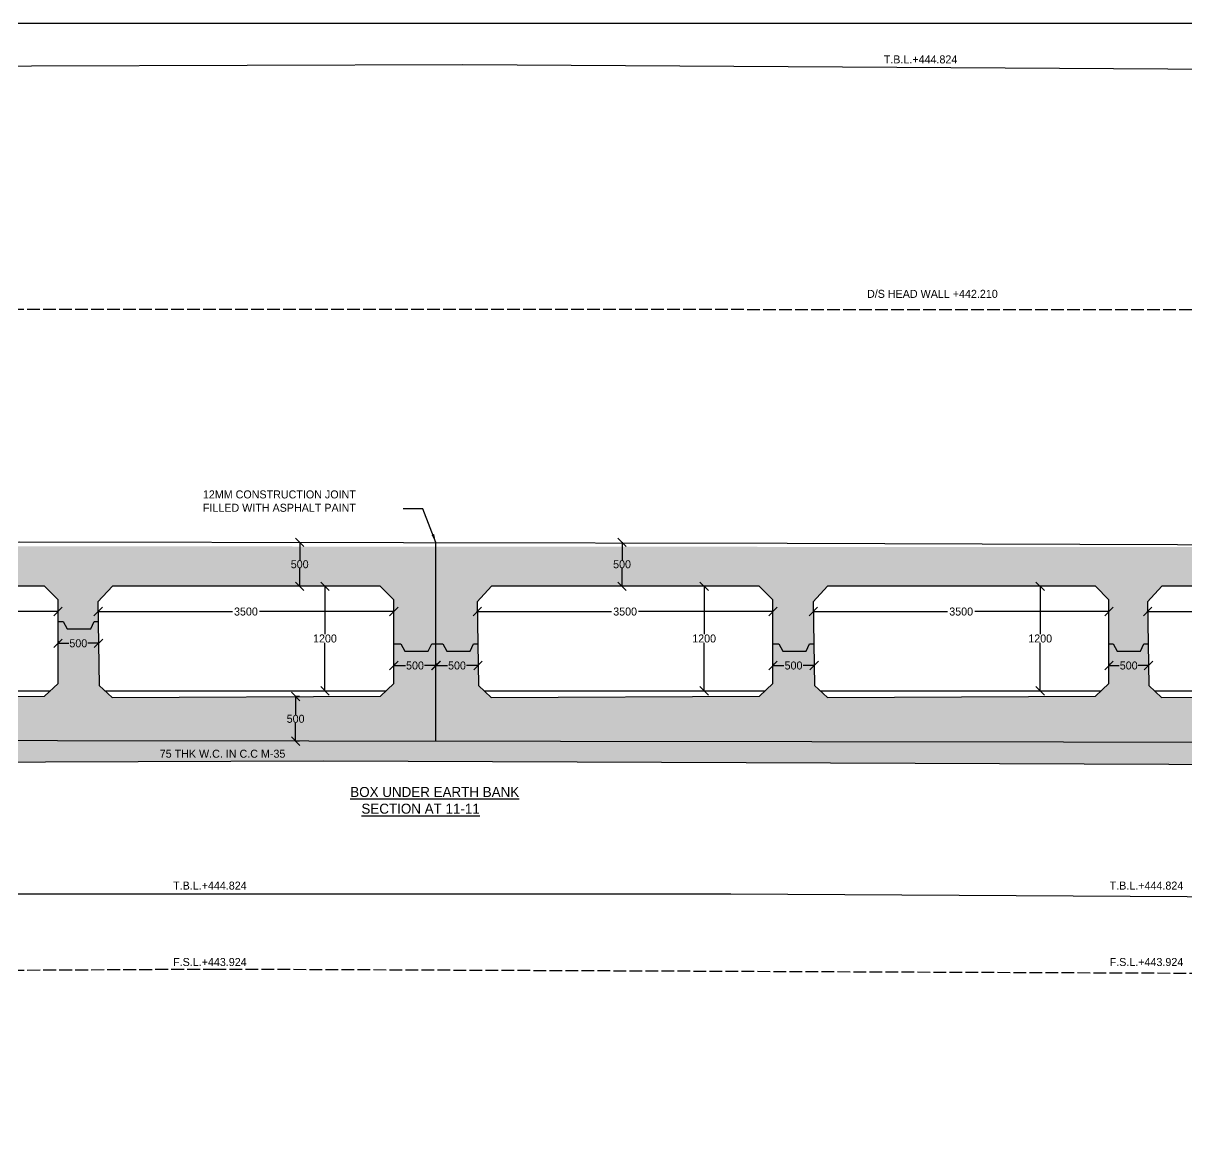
# Model space of a CAD drawing. Header units: inches. Extents: x 57 to 1765, y 55 to 1100.
# Drawn here: x 605 to 1151, y 577 to 1100 of the extents above; entities that cross this region are included whole.
import ezdxf

# ---------------------------------------------------------------- set-up
doc = ezdxf.new("R2010")
doc.units = ezdxf.units.IN
doc.header["$MEASUREMENT"] = 0
doc.linetypes.add('ACAD_ISO02W100', pattern=[15, 12, -3])
for name, color, linetype in [('DIMENSION', 7, 'Continuous'), ('DRAWING', 2, 'Continuous'), ('HATCH', 7, 'Continuous'), ('TEXT', 7, 'Continuous')]:
    doc.layers.add(name, color=color, linetype=linetype)
doc.dimstyles.get("Standard").update_dxf_attribs({"dimtxt": 3.75, "dimasz": 4, "dimexe": 0.18, "dimexo": 0.0625, "dimgap": 0.09, "dimtad": 0, "dimtih": 1, "dimtoh": 1, "dimdec": 4, "dimzin": 0, "dimdsep": 46, "dimlunit": 4, "dimtxsty": 'Standard', "dimblk": 'OBLIQUE', "dimcen": 0.09, "dimadec": 0, "dimazin": 0, "dimtfac": 1, "dimtdec": 4, "dimtofl": 0, "dimtmove": 0, "dimatfit": 3, "dimfxl": 1, "dimtolj": 1, "dimtzin": 0, "dimarcsym": 0})

# ---------------------------------------------------------------- blocks, each defined once
blk = doc.blocks.new('_Oblique')
at = {"color": 0, "linetype": 'ByBlock', "lineweight": -2}
blk.add_line((-0.5, -0.5), (0.5, 0.5), dxfattribs=at)
blk = doc.blocks.new('*D82')
at = {"layer": 'Defpoints', "color": 0, "transparency": 16777216}
for p in [(1114.09, 799.75), (1132.58, 799.75), (1132.58, 798.68)]:
    blk.add_point(p, dxfattribs=at)
at = {"layer": 'DRAWING', "color": 0, "lineweight": -2, "transparency": 16777216}
for p, q in [((1114.09, 799.69), (1114.09, 798.5)), ((1114.09, 798.68), (1118.87, 798.68)), ((1132.58, 798.68), (1127.8, 798.68)), ((1132.58, 799.69), (1132.58, 798.5))]:
    blk.add_line(p, q, dxfattribs=at)
at = {"layer": 'DRAWING', "color": 0, "lineweight": -2, "transparency": 16777216, "xscale": 4, "yscale": 4, "zscale": 4, "rotation": 180}
blk.add_blockref('_Oblique', (1114.09, 798.68), dxfattribs=at)
at = {"layer": 'DRAWING', "color": 0, "lineweight": -2, "transparency": 16777216, "xscale": 4, "yscale": 4, "zscale": 4}
blk.add_blockref('_Oblique', (1132.58, 798.68), dxfattribs=at)
at = {"layer": 'DRAWING', "color": 0, "transparency": 16777216, "insert": (1123.34, 798.68), "char_height": 3.75, "attachment_point": 5}
blk.add_mtext('\\A1;500', dxfattribs=at)
blk = doc.blocks.new('*D83')
at = {"layer": 'Defpoints', "color": 0, "transparency": 16777216}
for p in [(956.58, 799.75), (975.87, 799.75), (975.87, 798.68)]:
    blk.add_point(p, dxfattribs=at)
at = {"layer": 'DRAWING', "color": 0, "lineweight": -2, "transparency": 16777216}
for p, q in [((956.58, 799.69), (956.58, 798.5)), ((956.58, 798.68), (961.76, 798.68)), ((975.87, 798.68), (970.69, 798.68)), ((975.87, 799.69), (975.87, 798.5))]:
    blk.add_line(p, q, dxfattribs=at)
at = {"layer": 'DRAWING', "color": 0, "lineweight": -2, "transparency": 16777216, "xscale": 4, "yscale": 4, "zscale": 4, "rotation": 180}
blk.add_blockref('_Oblique', (956.58, 798.68), dxfattribs=at)
at = {"layer": 'DRAWING', "color": 0, "lineweight": -2, "transparency": 16777216, "xscale": 4, "yscale": 4, "zscale": 4}
blk.add_blockref('_Oblique', (975.87, 798.68), dxfattribs=at)
at = {"layer": 'DRAWING', "color": 0, "transparency": 16777216, "insert": (966.23, 798.68), "char_height": 3.75, "attachment_point": 5}
blk.add_mtext('\\A1;500', dxfattribs=at)
blk = doc.blocks.new('*D84')
at = {"layer": 'Defpoints', "color": 0, "transparency": 16777216}
for p in [(798.6, 799.75), (818.36, 799.75), (818.36, 798.68)]:
    blk.add_point(p, dxfattribs=at)
at = {"layer": 'DRAWING', "color": 0, "lineweight": -2, "transparency": 16777216}
for p, q in [((798.6, 799.69), (798.6, 798.5)), ((798.6, 798.68), (804.02, 798.68)), ((818.36, 798.68), (812.95, 798.68)), ((818.36, 799.69), (818.36, 798.5))]:
    blk.add_line(p, q, dxfattribs=at)
at = {"layer": 'DRAWING', "color": 0, "lineweight": -2, "transparency": 16777216, "xscale": 4, "yscale": 4, "zscale": 4, "rotation": 180}
blk.add_blockref('_Oblique', (798.6, 798.68), dxfattribs=at)
at = {"layer": 'DRAWING', "color": 0, "lineweight": -2, "transparency": 16777216, "xscale": 4, "yscale": 4, "zscale": 4}
blk.add_blockref('_Oblique', (818.36, 798.68), dxfattribs=at)
at = {"layer": 'DRAWING', "color": 0, "transparency": 16777216, "insert": (808.48, 798.68), "char_height": 3.75, "attachment_point": 5}
blk.add_mtext('\\A1;500', dxfattribs=at)
blk = doc.blocks.new('*D85')
at = {"layer": 'Defpoints', "color": 0, "transparency": 16777216}
for p in [(778.84, 799.75), (798.74, 799.75), (798.74, 798.68)]:
    blk.add_point(p, dxfattribs=at)
at = {"layer": 'DRAWING', "color": 0, "lineweight": -2, "transparency": 16777216}
for p, q in [((778.84, 799.69), (778.84, 798.5)), ((778.84, 798.68), (784.32, 798.68)), ((798.74, 798.68), (793.25, 798.68)), ((798.74, 799.69), (798.74, 798.5))]:
    blk.add_line(p, q, dxfattribs=at)
at = {"layer": 'DRAWING', "color": 0, "lineweight": -2, "transparency": 16777216, "xscale": 4, "yscale": 4, "zscale": 4, "rotation": 180}
blk.add_blockref('_Oblique', (778.84, 798.68), dxfattribs=at)
at = {"layer": 'DRAWING', "color": 0, "lineweight": -2, "transparency": 16777216, "xscale": 4, "yscale": 4, "zscale": 4}
blk.add_blockref('_Oblique', (798.74, 798.68), dxfattribs=at)
at = {"layer": 'DRAWING', "color": 0, "transparency": 16777216, "insert": (788.79, 798.68), "char_height": 3.75, "attachment_point": 5}
blk.add_mtext('\\A1;500', dxfattribs=at)
blk = doc.blocks.new('*D86')
at = {"layer": 'Defpoints', "color": 0, "transparency": 16777216}
for p in [(621.47, 810.16), (640.48, 810.16), (640.48, 809.09)]:
    blk.add_point(p, dxfattribs=at)
at = {"layer": 'DRAWING', "color": 0, "lineweight": -2, "transparency": 16777216}
for p, q in [((621.47, 810.09), (621.47, 808.91)), ((621.47, 809.09), (626.51, 809.09)), ((640.48, 809.09), (635.44, 809.09)), ((640.48, 810.09), (640.48, 808.91))]:
    blk.add_line(p, q, dxfattribs=at)
at = {"layer": 'DRAWING', "color": 0, "lineweight": -2, "transparency": 16777216, "xscale": 4, "yscale": 4, "zscale": 4, "rotation": 180}
blk.add_blockref('_Oblique', (621.47, 809.09), dxfattribs=at)
at = {"layer": 'DRAWING', "color": 0, "lineweight": -2, "transparency": 16777216, "xscale": 4, "yscale": 4, "zscale": 4}
blk.add_blockref('_Oblique', (640.48, 809.09), dxfattribs=at)
at = {"layer": 'DRAWING', "color": 0, "transparency": 16777216, "insert": (630.98, 809.09), "char_height": 3.75, "attachment_point": 5}
blk.add_mtext('\\A1;500', dxfattribs=at)
blk = doc.blocks.new('*D94')
at = {"layer": 'Defpoints', "color": 0, "transparency": 16777216}
for p in [(482.9, 823.97), (621.47, 823.97), (621.47, 823.97)]:
    blk.add_point(p, dxfattribs=at)
at = {"layer": 'DRAWING', "color": 0, "lineweight": -2, "transparency": 16777216}
for p, q in [((482.9, 824.03), (482.9, 824.15)), ((482.9, 823.97), (545.85, 823.97)), ((621.47, 823.97), (558.53, 823.97)), ((621.47, 824.03), (621.47, 824.15))]:
    blk.add_line(p, q, dxfattribs=at)
at = {"layer": 'DRAWING', "color": 0, "lineweight": -2, "transparency": 16777216, "xscale": 4, "yscale": 4, "zscale": 4, "rotation": 180}
blk.add_blockref('_Oblique', (482.9, 823.97), dxfattribs=at)
at = {"layer": 'DRAWING', "color": 0, "lineweight": -2, "transparency": 16777216, "xscale": 4, "yscale": 4, "zscale": 4}
blk.add_blockref('_Oblique', (621.47, 823.97), dxfattribs=at)
at = {"layer": 'DRAWING', "color": 0, "transparency": 16777216, "insert": (552.19, 823.97), "char_height": 3.75, "attachment_point": 5}
blk.add_mtext('\\A1;3500', dxfattribs=at)
blk = doc.blocks.new('*D96')
at = {"layer": 'Defpoints', "color": 0, "transparency": 16777216}
for p in [(640.26, 823.97), (778.84, 823.97), (778.84, 823.97)]:
    blk.add_point(p, dxfattribs=at)
at = {"layer": 'DRAWING', "color": 0, "lineweight": -2, "transparency": 16777216}
for p, q in [((640.26, 824.03), (640.26, 824.15)), ((640.26, 823.97), (703.21, 823.97)), ((778.84, 823.97), (715.89, 823.97)), ((778.84, 824.03), (778.84, 824.15))]:
    blk.add_line(p, q, dxfattribs=at)
at = {"layer": 'DRAWING', "color": 0, "lineweight": -2, "transparency": 16777216, "xscale": 4, "yscale": 4, "zscale": 4, "rotation": 180}
blk.add_blockref('_Oblique', (640.26, 823.97), dxfattribs=at)
at = {"layer": 'DRAWING', "color": 0, "lineweight": -2, "transparency": 16777216, "xscale": 4, "yscale": 4, "zscale": 4}
blk.add_blockref('_Oblique', (778.84, 823.97), dxfattribs=at)
at = {"layer": 'DRAWING', "color": 0, "transparency": 16777216, "insert": (709.55, 823.97), "char_height": 3.75, "attachment_point": 5}
blk.add_mtext('\\A1;3500', dxfattribs=at)
blk = doc.blocks.new('*D97')
at = {"layer": 'Defpoints', "color": 0, "transparency": 16777216}
for p in [(746.59, 835.83), (746.59, 786.86), (746.59, 786.86)]:
    blk.add_point(p, dxfattribs=at)
at = {"layer": 'DRAWING', "color": 0, "lineweight": -2, "transparency": 16777216}
for p, q in [((746.53, 835.83), (746.41, 835.83)), ((746.59, 835.83), (746.59, 813.31)), ((746.59, 786.86), (746.59, 809.38)), ((746.53, 786.86), (746.41, 786.86))]:
    blk.add_line(p, q, dxfattribs=at)
at = {"layer": 'DRAWING', "color": 0, "lineweight": -2, "transparency": 16777216, "xscale": 4, "yscale": 4, "zscale": 4}
for p, rotation in [((746.59, 835.83), 90), ((746.59, 786.86), 270)]:
    blk.add_blockref('_Oblique', p, dxfattribs=dict(at, rotation=rotation))
at = {"layer": 'DRAWING', "color": 0, "transparency": 16777216, "insert": (746.59, 811.34), "char_height": 3.75, "attachment_point": 5}
blk.add_mtext('\\A1;1200', dxfattribs=at)
blk = doc.blocks.new('*D98')
at = {"layer": 'Defpoints', "color": 0, "transparency": 16777216}
for p in [(818, 823.97), (956.58, 823.97), (956.58, 823.97)]:
    blk.add_point(p, dxfattribs=at)
at = {"layer": 'DRAWING', "color": 0, "lineweight": -2, "transparency": 16777216}
for p, q in [((818, 824.03), (818, 824.15)), ((818, 823.97), (880.95, 823.97)), ((956.58, 823.97), (893.63, 823.97)), ((956.58, 824.03), (956.58, 824.15))]:
    blk.add_line(p, q, dxfattribs=at)
at = {"layer": 'DRAWING', "color": 0, "lineweight": -2, "transparency": 16777216, "xscale": 4, "yscale": 4, "zscale": 4, "rotation": 180}
blk.add_blockref('_Oblique', (818, 823.97), dxfattribs=at)
at = {"layer": 'DRAWING', "color": 0, "lineweight": -2, "transparency": 16777216, "xscale": 4, "yscale": 4, "zscale": 4}
blk.add_blockref('_Oblique', (956.58, 823.97), dxfattribs=at)
at = {"layer": 'DRAWING', "color": 0, "transparency": 16777216, "insert": (887.29, 823.97), "char_height": 3.75, "attachment_point": 5}
blk.add_mtext('\\A1;3500', dxfattribs=at)
blk = doc.blocks.new('*D99')
at = {"layer": 'Defpoints', "color": 0, "transparency": 16777216}
for p in [(924.33, 835.83), (924.33, 786.86), (924.33, 786.86)]:
    blk.add_point(p, dxfattribs=at)
at = {"layer": 'DRAWING', "color": 0, "lineweight": -2, "transparency": 16777216}
for p, q in [((924.27, 835.83), (924.15, 835.83)), ((924.33, 835.83), (924.33, 813.31)), ((924.33, 786.86), (924.33, 809.38)), ((924.27, 786.86), (924.15, 786.86))]:
    blk.add_line(p, q, dxfattribs=at)
at = {"layer": 'DRAWING', "color": 0, "lineweight": -2, "transparency": 16777216, "xscale": 4, "yscale": 4, "zscale": 4}
for p, rotation in [((924.33, 835.83), 90), ((924.33, 786.86), 270)]:
    blk.add_blockref('_Oblique', p, dxfattribs=dict(at, rotation=rotation))
at = {"layer": 'DRAWING', "color": 0, "transparency": 16777216, "insert": (924.33, 811.34), "char_height": 3.75, "attachment_point": 5}
blk.add_mtext('\\A1;1200', dxfattribs=at)
blk = doc.blocks.new('*D100')
at = {"layer": 'Defpoints', "color": 0, "transparency": 16777216}
for p in [(975.52, 823.97), (1114.09, 823.97), (1114.09, 823.97)]:
    blk.add_point(p, dxfattribs=at)
at = {"layer": 'DRAWING', "color": 0, "lineweight": -2, "transparency": 16777216}
for p, q in [((975.52, 824.03), (975.52, 824.15)), ((975.52, 823.97), (1038.47, 823.97)), ((1114.09, 823.97), (1051.15, 823.97)), ((1114.09, 824.03), (1114.09, 824.15))]:
    blk.add_line(p, q, dxfattribs=at)
at = {"layer": 'DRAWING', "color": 0, "lineweight": -2, "transparency": 16777216, "xscale": 4, "yscale": 4, "zscale": 4, "rotation": 180}
blk.add_blockref('_Oblique', (975.52, 823.97), dxfattribs=at)
at = {"layer": 'DRAWING', "color": 0, "lineweight": -2, "transparency": 16777216, "xscale": 4, "yscale": 4, "zscale": 4}
blk.add_blockref('_Oblique', (1114.09, 823.97), dxfattribs=at)
at = {"layer": 'DRAWING', "color": 0, "transparency": 16777216, "insert": (1044.81, 823.97), "char_height": 3.75, "attachment_point": 5}
blk.add_mtext('\\A1;3500', dxfattribs=at)
blk = doc.blocks.new('*D101')
at = {"layer": 'Defpoints', "color": 0, "transparency": 16777216}
for p in [(1081.85, 835.83), (1081.85, 786.86), (1081.85, 786.86)]:
    blk.add_point(p, dxfattribs=at)
at = {"layer": 'DRAWING', "color": 0, "lineweight": -2, "transparency": 16777216}
for p, q in [((1081.78, 835.83), (1081.67, 835.83)), ((1081.85, 835.83), (1081.85, 813.31)), ((1081.85, 786.86), (1081.85, 809.38)), ((1081.78, 786.86), (1081.67, 786.86))]:
    blk.add_line(p, q, dxfattribs=at)
at = {"layer": 'DRAWING', "color": 0, "lineweight": -2, "transparency": 16777216, "xscale": 4, "yscale": 4, "zscale": 4}
for p, rotation in [((1081.85, 835.83), 90), ((1081.85, 786.86), 270)]:
    blk.add_blockref('_Oblique', p, dxfattribs=dict(at, rotation=rotation))
at = {"layer": 'DRAWING', "color": 0, "transparency": 16777216, "insert": (1081.85, 811.34), "char_height": 3.75, "attachment_point": 5}
blk.add_mtext('\\A1;1200', dxfattribs=at)
blk = doc.blocks.new('*D102')
at = {"layer": 'Defpoints', "color": 0, "transparency": 16777216}
for p in [(1132.22, 823.97), (1270.8, 823.97), (1270.8, 823.97)]:
    blk.add_point(p, dxfattribs=at)
at = {"layer": 'DRAWING', "color": 0, "lineweight": -2, "transparency": 16777216}
for p, q in [((1132.22, 824.03), (1132.22, 824.15)), ((1132.22, 823.97), (1195.17, 823.97)), ((1270.8, 823.97), (1207.85, 823.97)), ((1270.8, 824.03), (1270.8, 824.15))]:
    blk.add_line(p, q, dxfattribs=at)
at = {"layer": 'DRAWING', "color": 0, "lineweight": -2, "transparency": 16777216, "xscale": 4, "yscale": 4, "zscale": 4, "rotation": 180}
blk.add_blockref('_Oblique', (1132.22, 823.97), dxfattribs=at)
at = {"layer": 'DRAWING', "color": 0, "lineweight": -2, "transparency": 16777216, "xscale": 4, "yscale": 4, "zscale": 4}
blk.add_blockref('_Oblique', (1270.8, 823.97), dxfattribs=at)
at = {"layer": 'DRAWING', "color": 0, "transparency": 16777216, "insert": (1201.51, 823.97), "char_height": 3.75, "attachment_point": 5}
blk.add_mtext('\\A1;3500', dxfattribs=at)
blk = doc.blocks.new('*D109')
at = {"layer": 'Defpoints', "color": 0, "transparency": 16777216}
for p in [(734.75, 856.44), (734.75, 835.83), (734.75, 835.83)]:
    blk.add_point(p, dxfattribs=at)
at = {"layer": 'DIMENSION', "color": 0, "lineweight": -2, "transparency": 16777216}
for p, q in [((734.69, 856.44), (734.57, 856.44)), ((734.75, 856.44), (734.75, 848.1)), ((734.75, 835.83), (734.75, 844.17)), ((734.69, 835.83), (734.57, 835.83))]:
    blk.add_line(p, q, dxfattribs=at)
at = {"layer": 'DIMENSION', "color": 0, "lineweight": -2, "transparency": 16777216, "xscale": 4, "yscale": 4, "zscale": 4}
for p, rotation in [((734.75, 856.44), 90), ((734.75, 835.83), 270)]:
    blk.add_blockref('_Oblique', p, dxfattribs=dict(at, rotation=rotation))
at = {"layer": 'DIMENSION', "color": 0, "transparency": 16777216, "insert": (734.75, 846.13), "char_height": 3.75, "attachment_point": 5}
blk.add_mtext('\\A1;500', dxfattribs=at)
blk = doc.blocks.new('*D110')
at = {"layer": 'Defpoints', "color": 0, "transparency": 16777216}
for p in [(734.66, 784.17), (732.84, 763.23), (734.66, 763.23)]:
    blk.add_point(p, dxfattribs=at)
at = {"layer": 'DIMENSION', "color": 0, "lineweight": -2, "transparency": 16777216}
for p, q in [((734.6, 784.17), (732.66, 784.17)), ((732.84, 784.17), (732.84, 775.66)), ((732.84, 763.23), (732.84, 771.73)), ((734.6, 763.23), (732.66, 763.23))]:
    blk.add_line(p, q, dxfattribs=at)
at = {"layer": 'DIMENSION', "color": 0, "lineweight": -2, "transparency": 16777216, "xscale": 4, "yscale": 4, "zscale": 4}
for p, rotation in [((732.84, 784.17), 90), ((732.84, 763.23), 270)]:
    blk.add_blockref('_Oblique', p, dxfattribs=dict(at, rotation=rotation))
at = {"layer": 'DIMENSION', "color": 0, "transparency": 16777216, "insert": (732.84, 773.7), "char_height": 3.75, "attachment_point": 5}
blk.add_mtext('\\A1;500', dxfattribs=at)
blk = doc.blocks.new('*D114')
at = {"layer": 'Defpoints', "color": 0, "transparency": 16777216}
for p in [(885.85, 856.44), (885.85, 835.83), (885.85, 835.83)]:
    blk.add_point(p, dxfattribs=at)
at = {"layer": 'DIMENSION', "color": 0, "lineweight": -2, "transparency": 16777216}
for p, q in [((885.79, 856.44), (885.67, 856.44)), ((885.85, 856.44), (885.85, 848.1)), ((885.85, 835.83), (885.85, 844.17)), ((885.79, 835.83), (885.67, 835.83))]:
    blk.add_line(p, q, dxfattribs=at)
at = {"layer": 'DIMENSION', "color": 0, "lineweight": -2, "transparency": 16777216, "xscale": 4, "yscale": 4, "zscale": 4}
for p, rotation in [((885.85, 856.44), 90), ((885.85, 835.83), 270)]:
    blk.add_blockref('_Oblique', p, dxfattribs=dict(at, rotation=rotation))
at = {"layer": 'DIMENSION', "color": 0, "transparency": 16777216, "insert": (885.85, 846.13), "char_height": 3.75, "attachment_point": 5}
blk.add_mtext('\\A1;500', dxfattribs=at)

msp = doc.modelspace()

# ---------------------------------------------------------------- hatches: boundary and pattern name
at = {"layer": 'HATCH'}
h = msp.add_hatch(dxfattribs=at)
h.set_pattern_fill('AR-CONC', color=256, scale=4, style=0)
h.paths.add_polyline_path([(149.32783, 854.8925), (149.32783, 763.94241), (1446.57024, 762.36693), (1446.58612, 853.96298)])
h.paths.add_polyline_path([(168.67216, 828.53135), (169.24674, 789.27927), (175.30277, 783.75815), (301.04019, 784.34466), (307.31171, 790.20855), (307.31171, 829.53886), (300.92089, 835.83017), (175.41707, 835.83017)], flags=16)
h.paths.add_polyline_path([(326.10842, 828.53135), (326.68299, 789.27927), (332.73903, 783.75815), (458.47645, 784.34466), (464.74797, 790.20855), (464.74797, 829.53886), (458.35714, 835.83017), (332.85333, 835.83017)], flags=16)
h.paths.add_polyline_path([(482.83311, 828.53135), (483.40769, 789.27927), (489.46373, 783.75815), (615.20115, 784.34466), (621.47267, 790.20855), (621.47267, 829.53886), (615.08184, 835.83017), (489.57803, 835.83017)], flags=16)
h.paths.add_polyline_path([(640.19762, 828.53135), (640.77219, 789.27927), (646.82823, 783.75815), (772.56565, 784.34466), (778.83717, 790.20855), (778.83717, 829.53886), (772.44634, 835.83017), (646.94253, 835.83017)], flags=16)
h.paths.add_polyline_path([(817.93727, 828.53135), (818.51184, 789.27927), (824.56788, 783.75815), (950.3053, 784.34466), (956.57682, 790.20855), (956.57682, 829.53886), (950.186, 835.83017), (824.68218, 835.83017)], flags=16)
h.paths.add_polyline_path([(975.45231, 828.53135), (976.02689, 789.27927), (982.08293, 783.75815), (1107.82035, 784.34466), (1114.09187, 790.20855), (1114.09187, 829.53886), (1107.70104, 835.83017), (982.19722, 835.83017)], flags=16)
h.paths.add_polyline_path([(1132.15698, 828.53135), (1132.73156, 789.27927), (1138.7876, 783.75815), (1264.52502, 784.34466), (1270.79654, 790.20855), (1270.79654, 829.53886), (1264.40571, 835.83017), (1138.9019, 835.83017)], flags=16)
h.paths.add_polyline_path([(1289.53576, 828.53135), (1290.11034, 789.27927), (1296.16637, 783.75815), (1421.90379, 784.34466), (1428.17531, 790.20855), (1428.17531, 829.53886), (1421.78449, 835.83017), (1296.28067, 835.83017)], flags=16)
h.paths.add_polyline_path([(740.02881, 814.15643), (753.15381, 814.15643), (753.15381, 808.53143), (740.02881, 808.53143)], flags=8)
h = msp.add_hatch(dxfattribs=at)
h.set_pattern_fill('AR-CONC', color=256, scale=5, style=0)
h.paths.add_polyline_path([(1459.00848, 762.36693), (1446.57024, 762.36693), (149.32783, 763.94241), (137.60567, 763.94241), (137.60567, 751.43301), (311.58083, 752.51515), (745.8436, 754.04046), (1459.00848, 751.13634)])

# ---------------------------------------------------------------- linework, layer by layer
at = {"layer": 'DIMENSION'}
msp.add_lwpolyline([(1765.11021, 54.99462), (56.63121, 54.99462), (56.63121, 1099.72079), (1765.11021, 1099.72079)], close=True, dxfattribs=at)
msp.add_lwpolyline([(123.98147, 688.88518), (241.63702, 689.68608), (525.22774, 691.61162), (936.799, 691.66994), (1471.62103, 688.52723)], dxfattribs=at)
at = {"layer": 'DRAWING'}
for points in [[(122.84302, 1077.64695), (507.78723, 1079.4731), (811.16058, 1080.46479), (1472.11391, 1076.30627)], [(149.32783, 854.8925), (340.86296, 856.10697), (603.5987, 856.62673), (963.22291, 856.10729), (1283.414, 854.8807), (1446.26024, 853.967), (1471.9721, 853.64955)], [(798.60208, 763.15388), (798.60208, 856.34506)], [(482.83311, 828.53135), (483.40769, 789.27927), (489.46373, 783.75815), (615.20115, 784.34466), (621.47267, 790.20855), (621.47267, 829.53886), (615.08184, 835.83017), (489.57803, 835.83017), (482.83311, 828.53135)], [(640.19762, 828.53135), (640.77219, 789.27927), (646.82823, 783.75815), (772.56565, 784.34466), (778.83717, 790.20855), (778.83717, 829.53886), (772.44634, 835.83017), (646.94253, 835.83017), (640.19762, 828.53135)], [(817.93727, 828.53135), (818.51184, 789.27927), (824.56788, 783.75815), (950.3053, 784.34466), (956.57682, 790.20855), (956.57682, 829.53886), (950.186, 835.83017), (824.68218, 835.83017), (817.93727, 828.53135)], [(975.45231, 828.53135), (976.02689, 789.27927), (982.08293, 783.75815), (1107.82035, 784.34466), (1114.09187, 790.20855), (1114.09187, 829.53886), (1107.70104, 835.83017), (982.19722, 835.83017), (975.45231, 828.53135)], [(1132.15698, 828.53135), (1132.73156, 789.27927), (1138.7876, 783.75815), (1264.52502, 784.34466), (1270.79654, 790.20855), (1270.79654, 829.53886), (1264.40571, 835.83017), (1138.9019, 835.83017), (1132.15698, 828.53135)], [(621.47267, 819.31465), (623.91835, 819.31465), (625.78901, 815.82929), (636.77399, 815.82929), (638.37951, 819.31465), (640.35085, 819.31465)], [(778.9796, 808.90531), (782.16957, 808.90531), (784.04024, 805.41995), (795.02521, 805.41995), (796.63073, 808.90531), (798.60208, 808.90531)], [(798.60208, 808.90531), (801.79205, 808.90531), (803.66272, 805.41995), (814.64769, 805.41995), (816.25321, 808.90531), (818.22456, 808.90531)], [(956.57682, 808.90531), (959.30709, 808.90531), (961.17776, 805.41995), (972.16273, 805.41995), (973.76825, 808.90531), (975.7396, 808.90531)], [(1114.09187, 808.90531), (1116.01177, 808.90531), (1117.88243, 805.41995), (1128.86741, 805.41995), (1130.47292, 808.90531), (1132.44427, 808.90531)], [(486.06389, 786.85769), (617.88887, 786.85769)], [(643.42839, 786.85769), (775.25337, 786.85769)], [(821.16805, 786.85769), (952.99302, 786.85769)], [(978.68309, 786.85769), (1110.50807, 786.85769)], [(1135.38776, 786.85769), (1267.21274, 786.85769)], [(137.58392, 751.43287), (311.58083, 752.51515), (745.8436, 754.04046), (1459.00848, 751.13634), (1459.00848, 762.36693), (1446.57024, 762.36693), (149.32783, 763.94241), (137.60567, 763.94241), (137.60567, 751.43301)]]:
    msp.add_lwpolyline(points, dxfattribs=at)
at = {"layer": 'DRAWING', "linetype": 'ACAD_ISO02W100', "ltscale": 0.5}
for points in [[(1473.81746, 963.71453), (1257.95557, 965.39772), (133.59144, 965.70183)], [(1472.81381, 653.01042), (695.55592, 656.28727), (124.0518, 653.18055)]]:
    msp.add_lwpolyline(points, dxfattribs=at)

# ---------------------------------------------------------------- texts
at = {"layer": 'TEXT', "attachment_point": 1}
for s, insert, char_height, width in [('T.B.L.+444.824', (1008.52795, 1084.66769), 3.7560726, 158.8346719), ('D/S HEAD WALL +442.210', (1000.6804, 974.7742), 3.7560726, 158.8346719), ('12MM CONSTRUCTION JOINT\\PFILLED WITH ASPHALT PAINT', (689.37563, 880.76946), 3.7560726, 158.8346719), ('75 THK W.C. IN C.C M-35', (669.14951, 759.22593), 3.7560726, 158.8346719), ('{\\LBOX UNDER EARTH BANK\\P}   {\\LSECTION AT 11-11}', (758.45278, 741.76118), 4.6950908, 198.1999029), ('T.B.L.+444.824', (675.41232, 697.41705), 3.7560726, 158.8346719), ('T.B.L.+444.824', (1114.43155, 697.41705), 3.7560726, 158.8346719), ('F.S.L.+443.924', (675.41232, 661.59629), 3.7560726, 158.8346719), ('F.S.L.+443.924', (1114.43155, 661.59629), 3.7560726, 158.8346719)]:
    msp.add_mtext(s, dxfattribs=dict(at, insert=insert, char_height=char_height, width=width))

# ---------------------------------------------------------------- dimensions: what is measured, and where the dimension line sits
at = {"layer": 'DIMENSION'}
for p1, p2, distance, picture, middle in [((734.75167, 856.43729), (734.75167, 835.83017), 0, '*D109', (734.75167, 846.13373)), ((885.84847, 856.43729), (885.84847, 835.83017), 0, '*D114', (885.84847, 846.13373)), ((734.66278, 784.16786), (734.66278, 763.23153), -1.82253, '*D110', (732.84025, 773.69969))]:
    dim = msp.add_aligned_dim(p1=p1, p2=p2, distance=distance, text='500', dimstyle='Standard', dxfattribs=at)
    dim.commit()
    dim.dimension.update_dxf_attribs({"geometry": picture, "text_midpoint": middle})
at = {"layer": 'DRAWING'}
for p1, p2, distance, text, picture, middle in [((746.59131, 835.83017), (746.59131, 786.85769), 0, '1200', '*D97', (746.59131, 811.34393)), ((924.33096, 835.83017), (924.33096, 786.85769), 0, '1200', '*D99', (924.33096, 811.34393)), ((1081.84601, 835.83017), (1081.84601, 786.85769), 0, '1200', '*D101', (1081.84601, 811.34393)), ((621.47267, 810.15693), (640.48491, 810.15693), -1.07162, '500', '*D86', (630.97879, 809.08531)), ((778.83717, 799.74758), (798.73613, 799.74758), -1.07162, '500', '*D85', (788.78665, 798.67597)), ((798.60208, 799.74758), (818.35861, 799.74758), -1.07162, '500', '*D84', (808.48034, 798.67597)), ((956.57682, 799.74758), (975.87365, 799.74758), -1.07162, '500', '*D83', (966.22524, 798.67597)), ((1114.09187, 799.74758), (1132.57832, 799.74758), -1.07162, '500', '*D82', (1123.3351, 798.67597))]:
    dim = msp.add_aligned_dim(p1=p1, p2=p2, distance=distance, text=text, dimstyle='Standard', dxfattribs=at)
    dim.commit()
    dim.dimension.update_dxf_attribs({"geometry": picture, "text_midpoint": middle})
for base, p1, p2, picture, middle in [((621.47267, 823.96785), (482.89992, 823.96785), (621.47267, 823.96785), '*D94', (552.18629, 823.96785)), ((778.83717, 823.96785), (640.26442, 823.96785), (778.83717, 823.96785), '*D96', (709.55079, 823.96785)), ((956.57682, 823.96785), (818.00407, 823.96785), (956.57682, 823.96785), '*D98', (887.29045, 823.96785)), ((1114.09187, 823.96785), (975.51911, 823.96785), (1114.09187, 823.96785), '*D100', (1044.80549, 823.96785)), ((1270.79654, 823.96785), (1132.22379, 823.96785), (1270.79654, 823.96785), '*D102', (1201.51016, 823.96785))]:
    dim = msp.add_linear_dim(base=base, p1=p1, p2=p2, text='3500', dimstyle='Standard', dxfattribs=at)
    dim.commit()
    dim.dimension.update_dxf_attribs({"geometry": picture, "text_midpoint": middle})

# ---------------------------------------------------------------- leaders
at = {"layer": 'DIMENSION'}
msp.add_leader([(798.60208, 856.34506), (792.46736, 872.13473), (783.28507, 872.13473)], dimstyle='Standard', override={"dimgap": 0.09, "dimtad": 0}, dxfattribs=at)

doc.saveas('drawing.dxf')
